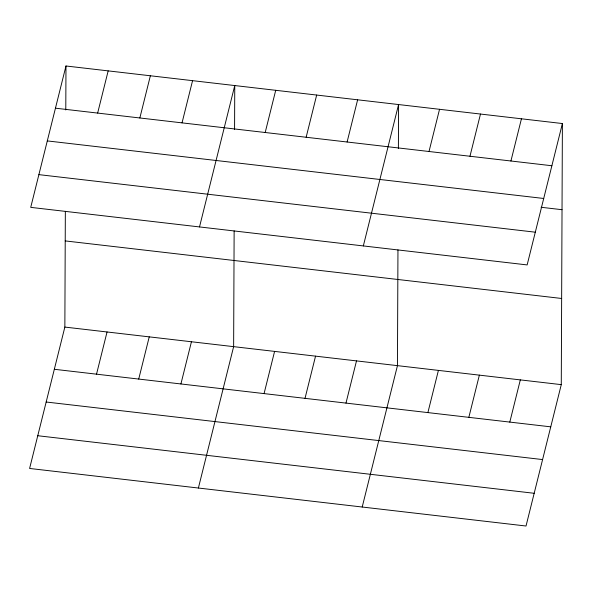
<?xml version="1.0" encoding="UTF-8"?>
<svg xmlns="http://www.w3.org/2000/svg" width="592" height="592" viewBox="0 0 592 592"><rect width="100%" height="100%" fill="white"/><g stroke="black" fill="none" stroke-linecap="round" stroke-linejoin="round"><path stroke-width="0.89" d="M562.4 123.543L527.146 264.92L30.725 207.363L65.978 65.986L562.4 123.543L561.275 384.637L526.022 526.014L29.6 468.457L64.854 327.08L65.349 211.329M65.786 109.964L65.978 65.986M234.136 230.895L233.633 346.646L198.387 488.03M234.573 129.53L234.758 85.551L199.511 226.936M397.957 249.891L397.454 365.641L362.208 507.018M398.394 148.525L398.579 104.547L363.333 245.924M97.65 113.079L108.173 70.877M139.845 117.971L150.368 75.769M96.526 374.174L107.048 331.971M182.04 122.862L192.563 80.66M138.72 379.065L149.243 336.863M180.915 383.956L191.438 341.754M265.194 132.504L275.717 90.302M306.145 137.255L316.668 95.053M264.069 393.599L274.592 351.396M347.104 141.999L357.627 99.796M305.021 398.349L315.543 356.147M345.98 403.093L356.502 360.891M429.015 151.5L439.538 109.298M469.967 156.244L480.489 114.041M427.89 412.594L438.413 370.392M510.926 160.994L521.448 118.792M468.842 417.338L479.365 375.136M509.801 422.089L520.324 379.886M55.456 108.188L551.877 165.745M47.293 140.911L543.715 198.475M541.095 207.274L562.03 209.701M38.887 174.633L535.309 232.19M65.224 240.914L561.645 298.472M64.854 327.08L561.275 384.637M54.331 369.282L550.752 426.839M46.169 402.012L542.59 459.57M37.762 435.727L534.184 493.284"/></g></svg>
